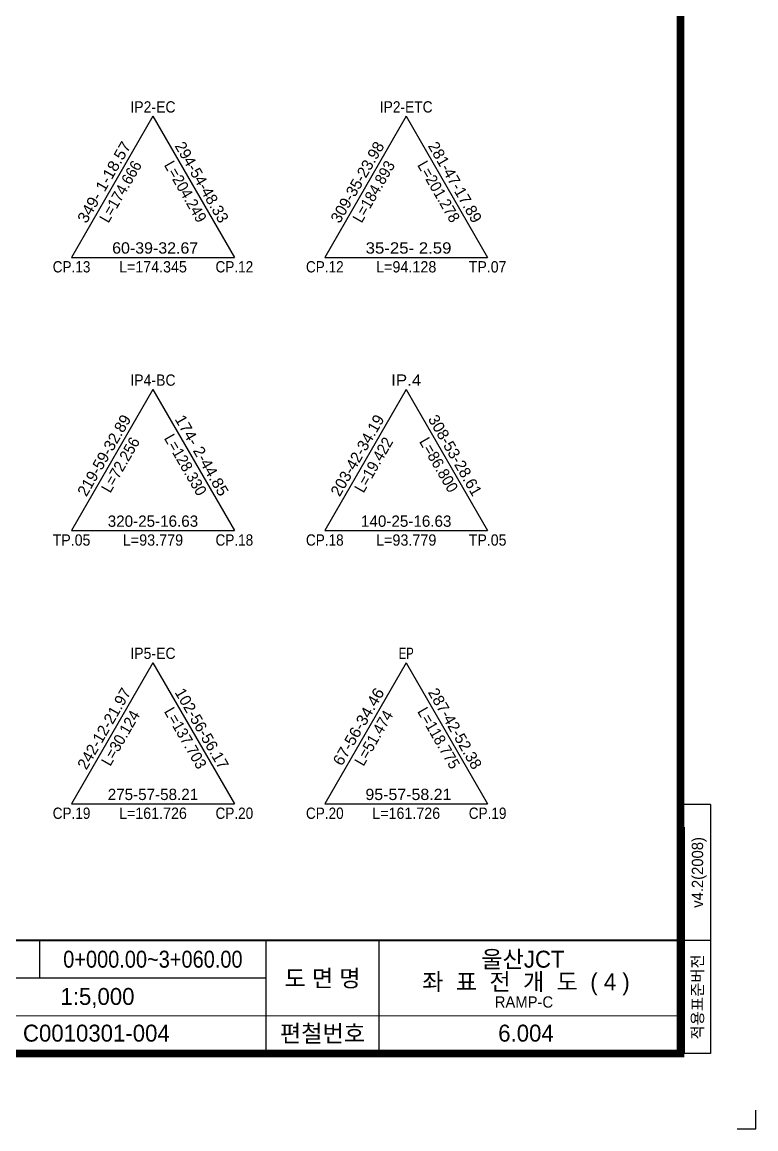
# Model space of a CAD drawing. Extents: x 227222 to 228063, y 224653 to 225247.
# Drawn here: x 227868.7 to 228063.4, y 224652.6 to 224946.1 of the extents above; entities that cross this region are included whole.
import ezdxf
from ezdxf.enums import TextEntityAlignment as Align

# ---------------------------------------------------------------- set-up
doc = ezdxf.new("R2010")
doc.units = 0
doc.header["$LTSCALE"] = 10
doc.header["$MEASUREMENT"] = 0
for name, color, linetype in [('CA-LEAL', 1, 'CONTINUOUS'), ('CA-LEAT', 3, 'CONTINUOUS'), ('CX-BORD', 3, 'CONTINUOUS'), ('CX-BORD-LIN1', 4, 'CONTINUOUS'), ('CX-BORD-LIN2', 3, 'CONTINUOUS'), ('CX-BORD-TEX2', 7, 'CONTINUOUS'), ('CX-BORD-TEX3', 6, 'CONTINUOUS'), ('CX-MISC', 2, 'CONTINUOUS')]:
    doc.layers.add(name, color=color, linetype=linetype)
doc.styles.get("Standard").update_dxf_attribs({"font": 'Dotum.ttf'})
doc.styles.add('TB_TEXT', font='Dotum.ttf')
doc.styles.add('TB_WBTXT', font='Dotum.ttf')
doc.styles.add('TB_WMTXT', font='Dotum.ttf')

# ---------------------------------------------------------------- blocks, each defined once
blk = doc.blocks.new('CXBLKA1-KHCA1')
at = {"layer": 'CX-BORD-LIN1', "const_width": 2}
blk.add_lwpolyline([(796, 0), (0, 0), (0, 554), (796, 554)], close=True, dxfattribs=at)
at = {"layer": 'CX-BORD-LIN1'}
for points, const_width in [([(796, 30), (0, 30)], 0.6), ([(686, 0), (686, 30)], 0.3)]:
    blk.add_lwpolyline(points, dxfattribs=dict(at, const_width=const_width))
at = {"layer": 'CX-BORD-LIN2'}
for p, q in [((804, 66.03), (796, 66.03)), ((804, 66.03), (804, 0)), ((797, 60), (797, 0)), ((804, 30), (796, 30)), ((804, 0), (797, 0))]:
    blk.add_line(p, q, dxfattribs=at)
blk.add_lwpolyline([(626, 20), (626, 30)], dxfattribs=at)
at = {"layer": 'CX-BORD-LIN2', "const_width": 0.3}
for points in [[(716, 0), (716, 30)], [(686, 20), (566, 20)], [(796, 10), (566, 10)]]:
    blk.add_lwpolyline(points, dxfattribs=at)
at = {"layer": 'CX-MISC'}
blk.add_lwpolyline([(811, -20), (816, -20), (816, -15)], dxfattribs=at)
at = {"layer": 'CX-BORD-LIN1', "style": 'TB_TEXT'}
for tag, height, p in [('TR_RNUM4', 3, (285.11, 26.64)), ('TR_RDAT4', 3.5, (317.5, 27)), ('TR_DGN4', 3.5, (459.12, 27)), ('TR_CHK4', 3.5, (499.12, 27)), ('TR_APP4', 3.5, (539.12, 27)), ('TR_RNUM3', 3, (285.11, 20.64)), ('TR_RDAT3', 3.5, (317.5, 21)), ('TR_DGN3', 3.5, (459.12, 21)), ('TR_CHK3', 3.5, (499.12, 21)), ('TR_APP3', 3.5, (539.12, 21)), ('TR_RNUM2', 3, (285.11, 14.64)), ('TR_RDAT2', 3.5, (317.5, 15)), ('TR_DGN2', 3.5, (459.12, 15)), ('TR_CHK2', 3.5, (499.12, 15)), ('TR_APP2', 3.5, (539.12, 15)), ('TR_RNUM1', 3, (285.11, 8.64)), ('TR_RDAT1', 3.5, (317.5, 9)), ('TR_DGN1', 3.5, (459.12, 9)), ('TR_CHK1', 3.5, (499.12, 9)), ('TR_APP1', 3.5, (539.12, 9))]:
    blk.add_attdef(tag, text='', height=height, dxfattribs=at).set_placement(p, align=Align.MIDDLE_CENTER)
for tag, p in [('TR_RCON4', (342.3, 27)), ('TR_RCON3', (342.3, 21)), ('TR_RCON2', (342.3, 15)), ('TR_RCON1', (342.3, 9))]:
    blk.add_attdef(tag, text='', height=3.5, dxfattribs=at).set_placement(p, align=Align.MIDDLE_LEFT)
at = {"layer": 'CX-BORD-LIN2', "style": 'TB_TEXT'}
blk.add_text('적용표준버전', height=3, rotation=90, dxfattribs=at).set_placement((800.5, 15), align=Align.MIDDLE_CENTER)
blk.add_attdef('TD_VERSION', text='', height=3, rotation=90, dxfattribs=at).set_placement((800.5, 48.01), align=Align.MIDDLE_CENTER)
at = {"layer": 'CX-BORD-TEX2', "style": 'TB_WMTXT'}
for tag, height, p in [('TB_CNAME', 5, (15.34, 531.83)), ('TB_CSCOP', 4, (16.63, 523.83))]:
    blk.add_attdef(tag, text='', height=height, dxfattribs=at).set_placement(p, align=Align.BOTTOM_LEFT)
at = {"layer": 'CX-BORD-TEX2', "style": 'TB_WBTXT'}
for tag, height, p in [('TB_MTITIL', 10, (398, 533.33)), ('TB_STITL', 7, (398, 518.33))]:
    blk.add_attdef(tag, text='', height=height, dxfattribs=at).set_placement(p, align=Align.MIDDLE_CENTER)
at = {"layer": 'CX-BORD-TEX3', "style": 'TB_TEXT'}
for s, p in [('도 면 명', (701, 20)), ('편철번호', (701, 5.39))]:
    blk.add_text(s, height=4.5, dxfattribs=at).set_placement(p, align=Align.MIDDLE)
for tag, height, p in [('TD_DCOMP', 4.5, (217.5, 25)), ('TD_CSECT', 4.5, (611, 25)), ('TD_DNAME_TOP', 4.5, (755, 25)), ('TD_DNAME_MAIN', 4.5, (755, 19.01)), ('TD_CCOMP', 4.5, (217.5, 15)), ('TD_HSCAL', 4.5, (626.7, 15.24)), ('TD_VSCAL', 4.5, (655.78, 15.24)), ('TD_DNAME_BOT', 3, (755, 13.65)), ('TD_CNAME', 4.5, (65, 5.75)), ('TD_FIELD', 4.5, (182.5, 5.53)), ('TD_CSTEP', 4.5, (253.24, 5.53)), ('TD_DWGCODE', 4.5, (641, 5.39)), ('TD_DWGNO', 4.5, (755, 5.39))]:
    blk.add_attdef(tag, text='', height=height, dxfattribs=at).set_placement(p, align=Align.MIDDLE_CENTER)
at = {"layer": 'CX-BORD-TEX3', "style": 'TB_TEXT', "width": 0.9}
blk.add_attdef('TD_CDIST', text='', height=4.5, dxfattribs=at).set_placement((656, 25), align=Align.MIDDLE_CENTER)

msp = doc.modelspace()

# ---------------------------------------------------------------- linework, layer by layer
at = {"layer": 'CA-LEAL', "linetype": 'Continuous'}
for p, q in [((227903.4, 224921.12), (227881.8, 224883.71)), ((227903.4, 224921.12), (227925, 224883.71)), ((227970.6, 224921.12), (227949, 224883.71)), ((227970.6, 224921.12), (227992.2, 224883.71)), ((227881.8, 224883.71), (227925, 224883.71)), ((227949, 224883.71), (227992.2, 224883.71)), ((227903.4, 224848.66), (227881.8, 224811.25)), ((227903.4, 224848.66), (227925, 224811.25)), ((227970.6, 224848.66), (227949, 224811.25)), ((227970.6, 224848.66), (227992.2, 224811.25)), ((227881.8, 224811.25), (227925, 224811.25)), ((227949, 224811.25), (227992.2, 224811.25)), ((227903.4, 224776.2), (227881.8, 224738.78)), ((227903.4, 224776.2), (227925, 224738.78)), ((227970.6, 224776.2), (227949, 224738.78)), ((227970.6, 224776.2), (227992.2, 224738.78)), ((227881.8, 224738.78), (227925, 224738.78)), ((227949, 224738.78), (227992.2, 224738.78))]:
    msp.add_line(p, q, dxfattribs=at)

# ---------------------------------------------------------------- block references
at = {"layer": 'CX-BORD'}
ref = msp.add_blockref('CXBLKA1-KHCA1', (227247.38, 224672.57), dxfattribs=at)
ref.add_attrib('TD_DNAME_TOP', '울산JCT ', dxfattribs={"layer": 'CX-BORD-TEX3', "height": 4.5, "style": 'TB_TEXT'}).set_placement((228002.38, 224697.57), align=Align.MIDDLE_CENTER)
ref.add_attrib('TD_DNAME_MAIN', '좌  표  전  개  도  ( 4 )', dxfattribs={"layer": 'CX-BORD-TEX3', "height": 4.5, "style": 'TB_TEXT'}).set_placement((228002.38, 224691.58), align=Align.MIDDLE_CENTER)
ref.add_attrib('TD_DNAME_BOT', 'RAMP-C ', dxfattribs={"layer": 'CX-BORD-TEX3', "height": 3, "style": 'TB_TEXT'}).set_placement((228002.38, 224686.22), align=Align.MIDDLE_CENTER)
ref.add_attrib('TD_CDIST', '0+000.00~3+060.00', dxfattribs={"layer": 'CX-BORD-TEX3', "height": 4.5, "style": 'TB_TEXT', "width": 0.9}).set_placement((227903.38, 224697.57), align=Align.MIDDLE_CENTER)
ref.add_attrib('TD_HSCAL', '1:5,000', dxfattribs={"layer": 'CX-BORD-TEX3', "height": 4.5, "style": 'TB_TEXT'}).set_placement((227888.68, 224687.69), align=Align.MIDDLE_CENTER)
ref.add_attrib('TD_DWGNO', '6.004', dxfattribs={"layer": 'CX-BORD-TEX3', "height": 4.5, "style": 'TB_TEXT'}).set_placement((228002.38, 224677.96), align=Align.MIDDLE_CENTER)
ref.add_attrib('TD_DWGCODE', 'C0010301-004', dxfattribs={"layer": 'CX-BORD-TEX3', "height": 4.5, "style": 'TB_TEXT'}).set_placement((227888.38, 224677.96), align=Align.MIDDLE_CENTER)
ref.add_attrib('TD_VERSION', 'v4.2(2008)', dxfattribs={"layer": 'CX-BORD-LIN2', "height": 3, "rotation": 90, "style": 'TB_TEXT'}).set_placement((228047.88, 224720.58), align=Align.MIDDLE_CENTER)

# ---------------------------------------------------------------- texts
at = {"layer": 'CA-LEAT'}
for s, rotation, width, p, p2 in [('IP2-EC', 0, 0.841084, (227897.4, 224922.12), (227909.4, 224922.12)), ('IP2-ETC', 0, 0.838453, (227963.6, 224922.12), (227977.6, 224922.12)), ('349- 1-18.57', 60, 0.878689, (227885.74, 224892.52), (227897.74, 224913.31)), ('294-54-48.33', 300, 0.846518, (227909.07, 224913.31), (227921.07, 224892.52)), ('309-35-23.98', 60, 0.846518, (227952.94, 224892.52), (227964.94, 224913.31)), ('281-47-17.89', 300, 0.846518, (227976.27, 224913.31), (227988.27, 224892.52)), ('L=174.666', 60, 0.864009, (227891.57, 224892.62), (227900.57, 224908.21)), ('L=204.249', 300, 0.864009, (227906.24, 224908.21), (227915.24, 224892.62)), ('L=184.893', 60, 0.864009, (227958.77, 224892.62), (227967.77, 224908.21)), ('L=201.278', 300, 0.864009, (227973.44, 224908.21), (227982.44, 224892.62)), (' 60-39-32.67', 0, 0.878689, (227891.4, 224884.71), (227915.4, 224884.71)), (' 35-25- 2.59', 0, 0.9134, (227958.6, 224884.71), (227982.6, 224884.71)), ('CP.13', 0, 0.826048, (227876.8, 224879.71), (227886.8, 224879.71)), ('L=174.345', 0, 0.864009, (227894.4, 224879.71), (227912.4, 224879.71)), ('CP.12', 0, 0.826048, (227920, 224879.71), (227930, 224879.71)), ('CP.12', 0, 0.826048, (227944, 224879.71), (227954, 224879.71)), ('L=94.128', 0, 0.869424, (227962.6, 224879.71), (227978.6, 224879.71)), ('TP.07', 0, 0.867161, (227987.2, 224879.71), (227997.2, 224879.71)), ('IP4-BC', 0, 0.828788, (227897.4, 224849.66), (227909.4, 224849.66)), ('IP.4', 0, 1.032755, (227966.6, 224849.66), (227974.6, 224849.66)), ('219-59-32.89', 60, 0.846518, (227885.74, 224820.06), (227897.74, 224840.85)), ('174- 2-44.85', 300, 0.878689, (227909.07, 224840.85), (227921.07, 224820.06)), ('203-42-34.19', 60, 0.846518, (227952.94, 224820.06), (227964.94, 224840.85)), ('308-53-28.61', 300, 0.846518, (227976.27, 224840.85), (227988.27, 224820.06)), ('L=72.256', 60, 0.869424, (227892.07, 224821.02), (227900.07, 224834.88)), ('L=128.330', 300, 0.864009, (227906.24, 224835.75), (227915.24, 224820.16)), ('L=19.422', 60, 0.869424, (227959.27, 224821.02), (227967.27, 224834.88)), ('L=86.800', 300, 0.869424, (227973.94, 224834.88), (227981.94, 224821.02)), ('320-25-16.63', 0, 0.846518, (227891.4, 224812.25), (227915.4, 224812.25)), ('140-25-16.63', 0, 0.846518, (227958.6, 224812.25), (227982.6, 224812.25)), ('TP.05', 0, 0.867161, (227876.8, 224807.25), (227886.8, 224807.25)), ('L=93.779', 0, 0.869424, (227895.4, 224807.25), (227911.4, 224807.25)), ('CP.18', 0, 0.826048, (227920, 224807.25), (227930, 224807.25)), ('CP.18', 0, 0.826048, (227944, 224807.25), (227954, 224807.25)), ('L=93.779', 0, 0.869424, (227962.6, 224807.25), (227978.6, 224807.25)), ('TP.05', 0, 0.867161, (227987.2, 224807.25), (227997.2, 224807.25)), ('IP5-EC', 0, 0.841084, (227897.4, 224777.2), (227909.4, 224777.2)), ('EP', 0, 0.754736, (227968.6, 224777.2), (227972.6, 224777.2)), ('242-12-21.97', 60, 0.846518, (227885.74, 224747.6), (227897.74, 224768.38)), ('102-56-56.17', 300, 0.846518, (227909.07, 224768.38), (227921.07, 224747.6)), (' 67-56-34.46', 60, 0.878689, (227952.94, 224747.6), (227964.94, 224768.38)), ('287-42-52.38', 300, 0.846518, (227976.27, 224768.38), (227988.27, 224747.6)), ('L=30.124', 60, 0.869424, (227892.07, 224748.56), (227900.07, 224762.42)), ('L=137.703', 300, 0.864009, (227906.24, 224763.28), (227915.24, 224747.7)), ('L=51.474', 60, 0.869424, (227959.27, 224748.56), (227967.27, 224762.42)), ('L=118.775', 300, 0.864009, (227973.44, 224763.28), (227982.44, 224747.7)), ('275-57-58.21', 0, 0.846518, (227891.4, 224739.78), (227915.4, 224739.78)), (' 95-57-58.21', 0, 0.878689, (227958.6, 224739.78), (227982.6, 224739.78)), ('CP.19', 0, 0.826048, (227876.8, 224734.78), (227886.8, 224734.78)), ('L=161.726', 0, 0.864009, (227894.4, 224734.78), (227912.4, 224734.78)), ('CP.20', 0, 0.826048, (227920, 224734.78), (227930, 224734.78)), ('CP.20', 0, 0.826048, (227944, 224734.78), (227954, 224734.78)), ('L=161.726', 0, 0.864009, (227961.6, 224734.78), (227979.6, 224734.78)), ('CP.19', 0, 0.826048, (227987.2, 224734.78), (227997.2, 224734.78))]:
    msp.add_text(s, height=3, rotation=rotation, dxfattribs=dict(at, width=width)).set_placement(p, p2, align=Align.FIT)

doc.saveas('drawing.dxf')
